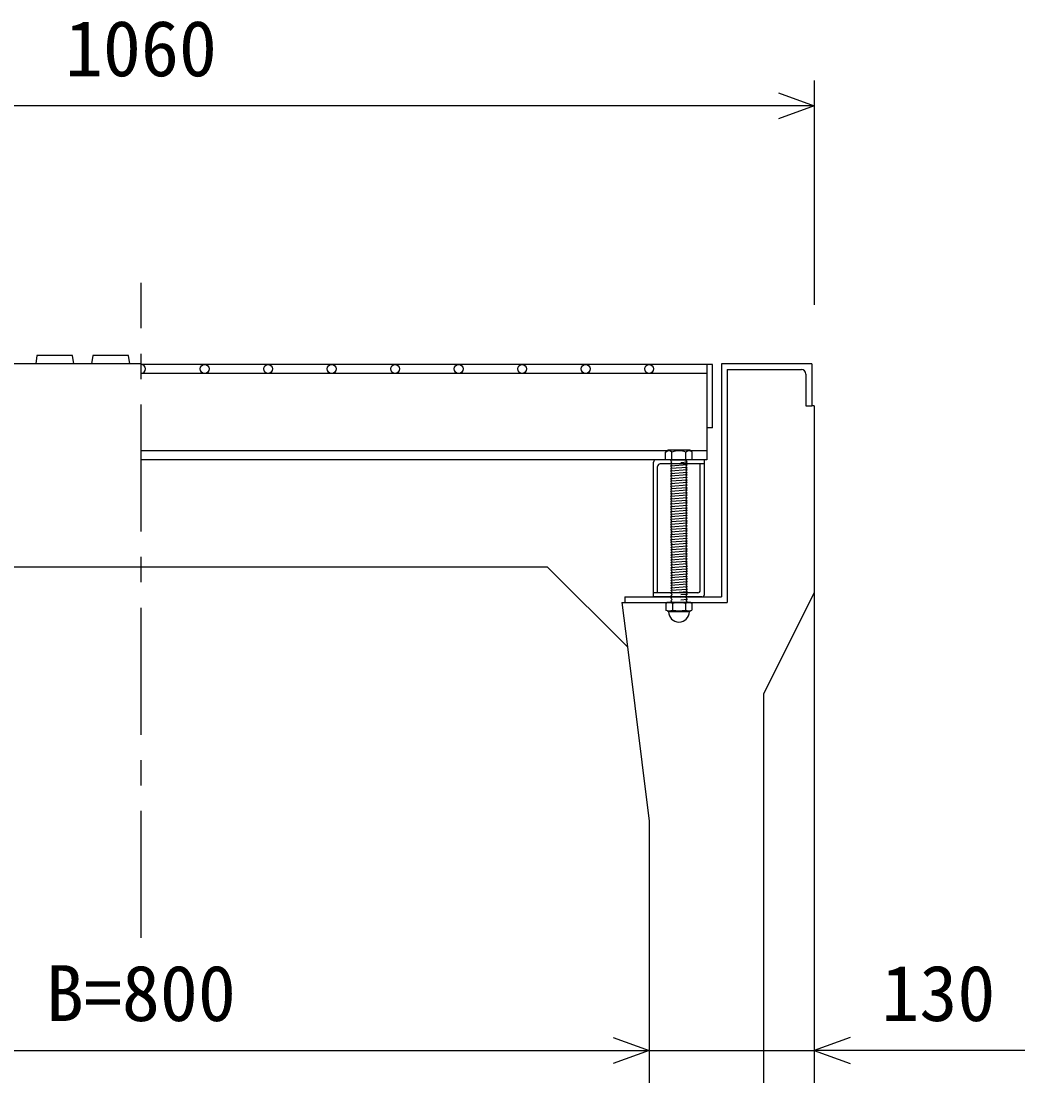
# Model space of a CAD drawing. Units: millimetres, scale not verified. Extents: x -16800 to 16800, y -5940 to 5940.
# Drawn here: x -11222 to -10432, y 2018 to 2848 of the extents above; entities that cross this region are included whole.
import ezdxf
from ezdxf.enums import TextEntityAlignment as Align

# ---------------------------------------------------------------- set-up
doc = ezdxf.new("R2010")
doc.units = ezdxf.units.MM
doc.header["$LTSCALE"] = 20
doc.linetypes.add('CHAIN1', pattern=[8, 5, -1, 1, -1])
doc.linetypes.add('DOTTED', pattern=[1.75, 0.25, -1.5])
for name, color, linetype, lineweight in [('0-0_DIM', 7, 'Continuous', 25), ('0-2_HATCH', 6, 'Continuous', 25), ('0-5_OUTLINE', 3, 'Continuous', 25)]:
    doc.layers.add(name, color=color, linetype=linetype, lineweight=lineweight)
doc.styles.add('ＭＳ ゴシック', font='')
doc.styles.get('ＭＳ ゴシック').set_extended_font_data('MS Gothic')

msp = doc.modelspace()

# ---------------------------------------------------------------- linework, layer by layer
at = {"layer": '0-0_DIM'}
for p, q in [((-10597.75, 2801.55), (-10597.75, 2624.8)), ((-10597.75, 2781.55), (-11657.75, 2781.55)), ((-11527.75, 2037.71), (-10727.75, 2037.71)), ((-10727.75, 2037.71), (-10597.75, 2037.71)), ((-10431.86, 2037.71), (-10597.75, 2037.71))]:
    msp.add_line(p, q, dxfattribs=at)
at = {"layer": '0-0_DIM', "linetype": 'CHAIN1'}
msp.add_line((-11127.75, 2126.33), (-11127.75, 2642.05), dxfattribs=at)
at = {"layer": '0-0_DIM'}
for points in [[(-10625.9, 2791.81), (-10597.71, 2781.55), (-10625.9, 2771.29)], [(-10755.94, 2047.97), (-10727.75, 2037.71), (-10755.94, 2027.45)], [(-10569.56, 2047.97), (-10597.75, 2037.71), (-10569.56, 2027.45)]]:
    msp.add_lwpolyline(points, dxfattribs=at)
at = {"layer": '0-2_HATCH'}
for p, q in [((-10677.75, 2577.84), (-11127.75, 2577.84)), ((-10682.25, 2577.84), (-10682.25, 2502.84)), ((-10677.75, 2527.84), (-10677.75, 2577.84)), ((-10670.75, 2578.34), (-10670.75, 2394.84)), ((-10682.25, 2570.84), (-11127.75, 2570.84)), ((-10666.25, 2573.84), (-10666.25, 2390.34)), ((-10666.25, 2573.84), (-10607.75, 2573.84)), ((-10604.25, 2570.34), (-10604.25, 2545.34)), ((-10604.25, 2545.34), (-10599.75, 2545.34)), ((-10677.75, 2527.84), (-10682.25, 2527.84)), ((-10713.43, 2509.84), (-11127.75, 2509.84)), ((-10712.75, 2510.34), (-10714.75, 2508.84)), ((-10714.75, 2502.84), (-10714.75, 2508.84)), ((-10714.43, 2509.11), (-10712.75, 2510.34)), ((-10695.75, 2510.34), (-10712.75, 2510.34)), ((-10709.75, 2502.84), (-10709.75, 2508.84)), ((-10698.75, 2502.84), (-10698.75, 2508.84)), ((-10694.08, 2509.11), (-10695.75, 2510.34)), ((-10682.25, 2509.84), (-10695.07, 2509.84)), ((-10693.75, 2502.84), (-10693.75, 2508.84)), ((-10682.25, 2502.84), (-11127.75, 2502.84)), ((-10724.25, 2394.84), (-10724.25, 2500.84)), ((-10684.25, 2502.84), (-10722.25, 2502.84)), ((-10693.75, 2502.84), (-10714.75, 2502.84)), ((-10710.75, 2502.84), (-10697.75, 2502.84)), ((-10710.75, 2501.84), (-10709.75, 2502.84)), ((-10709.75, 2500.84), (-10710.75, 2501.84)), ((-10710.75, 2499.84), (-10709.75, 2500.84)), ((-10709.75, 2498.84), (-10710.75, 2499.84)), ((-10698.75, 2501.84), (-10697.75, 2502.84)), ((-10697.75, 2500.84), (-10698.75, 2501.84)), ((-10684.25, 2396.84), (-10684.25, 2502.84)), ((-10721.05, 2398.04), (-10721.05, 2497.64)), ((-10684.25, 2499.64), (-10719.05, 2499.64)), ((-10710.75, 2497.84), (-10709.75, 2498.84)), ((-10697.75, 2498.84), (-10710.75, 2497.84)), ((-10709.75, 2496.84), (-10710.75, 2497.84)), ((-10710.75, 2495.84), (-10709.75, 2496.84)), ((-10697.75, 2496.84), (-10710.75, 2495.84)), ((-10709.75, 2494.84), (-10710.75, 2495.84)), ((-10710.75, 2493.84), (-10709.75, 2494.84)), ((-10697.75, 2494.84), (-10710.75, 2493.84)), ((-10709.75, 2492.84), (-10710.75, 2493.84)), ((-10710.75, 2491.84), (-10709.75, 2492.84)), ((-10697.75, 2492.84), (-10710.75, 2491.84)), ((-10709.75, 2490.84), (-10710.75, 2491.84)), ((-10698.75, 2497.84), (-10697.75, 2498.84)), ((-10697.75, 2496.84), (-10698.75, 2497.84)), ((-10698.75, 2495.84), (-10697.75, 2496.84)), ((-10697.75, 2494.84), (-10698.75, 2495.84)), ((-10698.75, 2493.84), (-10697.75, 2494.84)), ((-10697.75, 2492.84), (-10698.75, 2493.84)), ((-10687.45, 2400.04), (-10687.45, 2499.64)), ((-10697.75, 2490.84), (-10710.75, 2489.84)), ((-10710.75, 2489.84), (-10709.75, 2490.84)), ((-10697.75, 2488.84), (-10710.75, 2487.84)), ((-10709.75, 2486.84), (-10710.75, 2487.84)), ((-10697.75, 2486.84), (-10710.75, 2485.84)), ((-10710.75, 2485.84), (-10709.75, 2486.84)), ((-10709.75, 2484.84), (-10710.75, 2485.84)), ((-10697.75, 2484.84), (-10710.75, 2483.84)), ((-10710.75, 2483.84), (-10709.75, 2484.84)), ((-10709.75, 2482.84), (-10710.75, 2483.84)), ((-10698.75, 2489.84), (-10697.75, 2490.84)), ((-10697.75, 2488.84), (-10698.75, 2489.84)), ((-10698.75, 2487.84), (-10697.75, 2488.84)), ((-10697.75, 2486.84), (-10698.75, 2487.84)), ((-10698.75, 2485.84), (-10697.75, 2486.84)), ((-10698.75, 2485.84), (-10697.75, 2484.84)), ((-10698.75, 2483.84), (-10697.75, 2484.84)), ((-10698.75, 2483.84), (-10697.75, 2482.84)), ((-10697.75, 2482.84), (-10710.75, 2481.84)), ((-10710.75, 2481.84), (-10709.75, 2482.84)), ((-10709.75, 2480.84), (-10710.75, 2481.84)), ((-10697.75, 2480.84), (-10710.75, 2479.84)), ((-10710.75, 2479.84), (-10709.75, 2480.84)), ((-10709.75, 2478.84), (-10710.75, 2479.84)), ((-10697.75, 2478.84), (-10710.75, 2477.84)), ((-10710.75, 2477.84), (-10709.75, 2478.84)), ((-10709.75, 2476.84), (-10710.75, 2477.84)), ((-10697.75, 2476.84), (-10710.75, 2475.84)), ((-10710.75, 2475.84), (-10709.75, 2476.84)), ((-10709.75, 2474.84), (-10710.75, 2475.84)), ((-10698.75, 2481.84), (-10697.75, 2482.84)), ((-10698.75, 2481.84), (-10697.75, 2480.84)), ((-10698.75, 2479.84), (-10697.75, 2480.84)), ((-10698.75, 2479.84), (-10697.75, 2478.84)), ((-10698.75, 2477.84), (-10697.75, 2478.84)), ((-10698.75, 2477.84), (-10697.75, 2476.84)), ((-10698.75, 2475.84), (-10697.75, 2476.84)), ((-10698.75, 2475.84), (-10697.75, 2474.84)), ((-10697.75, 2474.84), (-10710.75, 2473.84)), ((-10710.75, 2473.84), (-10709.75, 2474.84)), ((-10709.75, 2472.84), (-10710.75, 2473.84)), ((-10697.75, 2472.84), (-10710.75, 2471.84)), ((-10710.75, 2471.84), (-10709.75, 2472.84)), ((-10709.75, 2470.84), (-10710.75, 2471.84)), ((-10697.75, 2470.84), (-10710.75, 2469.84)), ((-10710.75, 2469.84), (-10709.75, 2470.84)), ((-10709.75, 2468.84), (-10710.75, 2469.84)), ((-10697.75, 2468.84), (-10710.75, 2467.84)), ((-10710.75, 2467.84), (-10709.75, 2468.84)), ((-10709.75, 2466.84), (-10710.75, 2467.84)), ((-10697.75, 2466.84), (-10710.75, 2465.84)), ((-10710.75, 2465.84), (-10709.75, 2466.84)), ((-10698.75, 2473.84), (-10697.75, 2474.84)), ((-10698.75, 2473.84), (-10697.75, 2472.84)), ((-10698.75, 2471.84), (-10697.75, 2472.84)), ((-10698.75, 2471.84), (-10697.75, 2470.84)), ((-10698.75, 2469.84), (-10697.75, 2470.84)), ((-10698.75, 2469.84), (-10697.75, 2468.84)), ((-10698.75, 2467.84), (-10697.75, 2468.84)), ((-10698.75, 2467.84), (-10697.75, 2466.84)), ((-10698.75, 2465.84), (-10697.75, 2466.84)), ((-10709.75, 2464.84), (-10710.75, 2465.84)), ((-10697.75, 2464.84), (-10710.75, 2463.84)), ((-10710.75, 2463.84), (-10709.75, 2464.84)), ((-10709.75, 2462.84), (-10710.75, 2463.84)), ((-10697.75, 2462.84), (-10710.75, 2461.84)), ((-10710.75, 2461.84), (-10709.75, 2462.84)), ((-10709.75, 2460.84), (-10710.75, 2461.84)), ((-10697.75, 2460.84), (-10710.75, 2459.84)), ((-10710.75, 2459.84), (-10709.75, 2460.84)), ((-10709.75, 2458.84), (-10710.75, 2459.84)), ((-10697.75, 2458.84), (-10710.75, 2457.84)), ((-10710.75, 2457.84), (-10709.75, 2458.84)), ((-10698.75, 2465.84), (-10697.75, 2464.84)), ((-10698.75, 2463.84), (-10697.75, 2464.84)), ((-10698.75, 2463.84), (-10697.75, 2462.84)), ((-10698.75, 2461.84), (-10697.75, 2462.84)), ((-10698.75, 2461.84), (-10697.75, 2460.84)), ((-10698.75, 2459.84), (-10697.75, 2460.84)), ((-10698.75, 2459.84), (-10697.75, 2458.84)), ((-10698.75, 2457.84), (-10697.75, 2458.84)), ((-10709.75, 2456.84), (-10710.75, 2457.84)), ((-10697.74, 2456.83), (-10710.75, 2455.83)), ((-10710.75, 2455.83), (-10709.75, 2456.83)), ((-10709.75, 2454.83), (-10710.75, 2455.83)), ((-10697.74, 2454.83), (-10710.74, 2453.83)), ((-10710.74, 2453.83), (-10709.74, 2454.83)), ((-10709.74, 2452.83), (-10710.74, 2453.83)), ((-10697.74, 2452.83), (-10710.74, 2451.83)), ((-10710.74, 2451.83), (-10709.74, 2452.83)), ((-10709.74, 2450.83), (-10710.74, 2451.83)), ((-10697.74, 2450.83), (-10710.74, 2449.83)), ((-10710.74, 2449.83), (-10709.74, 2450.83)), ((-10698.75, 2457.84), (-10697.74, 2456.83)), ((-10698.74, 2455.83), (-10697.74, 2456.83)), ((-10698.74, 2455.83), (-10697.74, 2454.83)), ((-10698.74, 2453.83), (-10697.74, 2454.83)), ((-10698.74, 2453.83), (-10697.74, 2452.83)), ((-10698.74, 2451.83), (-10697.74, 2452.83)), ((-10698.74, 2451.83), (-10697.74, 2450.83)), ((-10698.74, 2449.83), (-10697.74, 2450.83)), ((-10709.74, 2448.83), (-10710.74, 2449.83)), ((-10697.74, 2448.83), (-10710.74, 2447.83)), ((-10710.74, 2447.83), (-10709.74, 2448.83)), ((-10709.74, 2446.83), (-10710.74, 2447.83)), ((-10697.74, 2444.83), (-10710.74, 2443.83)), ((-10710.74, 2443.83), (-10709.74, 2444.83)), ((-10709.74, 2442.83), (-10710.74, 2443.83)), ((-10697.74, 2442.83), (-10710.74, 2441.83)), ((-10710.74, 2441.83), (-10709.74, 2442.83)), ((-10709.74, 2440.83), (-10710.74, 2441.83)), ((-10697.73, 2446.82), (-10710.73, 2445.82)), ((-10710.73, 2445.82), (-10709.73, 2446.82)), ((-10709.73, 2444.82), (-10710.73, 2445.82)), ((-10698.74, 2449.83), (-10697.74, 2448.83)), ((-10698.74, 2447.83), (-10697.74, 2448.83)), ((-10698.74, 2447.83), (-10697.73, 2446.82)), ((-10698.74, 2443.83), (-10697.74, 2444.83)), ((-10698.74, 2443.83), (-10697.74, 2442.83)), ((-10698.74, 2441.83), (-10697.74, 2442.83)), ((-10698.74, 2441.83), (-10697.74, 2440.83)), ((-10698.73, 2445.82), (-10697.73, 2446.82)), ((-10698.73, 2445.82), (-10697.73, 2444.82)), ((-10697.74, 2440.83), (-10710.74, 2439.83)), ((-10710.74, 2439.83), (-10709.74, 2440.83)), ((-10709.74, 2438.83), (-10710.74, 2439.83)), ((-10697.74, 2438.83), (-10710.74, 2437.83)), ((-10710.74, 2437.83), (-10709.74, 2438.83)), ((-10709.74, 2436.83), (-10710.74, 2437.83)), ((-10697.73, 2436.83), (-10710.73, 2435.83)), ((-10710.73, 2435.83), (-10709.73, 2436.83)), ((-10709.73, 2434.83), (-10710.73, 2435.83)), ((-10697.73, 2434.82), (-10710.73, 2433.82)), ((-10710.73, 2433.82), (-10709.73, 2434.82)), ((-10709.73, 2432.82), (-10710.73, 2433.82)), ((-10698.74, 2439.83), (-10697.74, 2440.83)), ((-10698.74, 2439.83), (-10697.74, 2438.83)), ((-10698.74, 2437.83), (-10697.74, 2438.83)), ((-10698.74, 2437.83), (-10697.73, 2436.83)), ((-10698.73, 2435.83), (-10697.73, 2436.83)), ((-10698.73, 2435.83), (-10697.73, 2434.82)), ((-10698.73, 2433.82), (-10697.73, 2434.82)), ((-10698.73, 2433.82), (-10697.73, 2432.82)), ((-10697.73, 2432.82), (-10710.73, 2431.82)), ((-10710.73, 2431.82), (-10709.73, 2432.82)), ((-10709.73, 2430.82), (-10710.73, 2431.82)), ((-10697.73, 2430.82), (-10710.73, 2429.82)), ((-10710.73, 2429.82), (-10709.73, 2430.82)), ((-10709.73, 2428.82), (-10710.73, 2429.82)), ((-10697.72, 2428.82), (-10710.72, 2427.82)), ((-10710.72, 2427.82), (-10709.72, 2428.82)), ((-10709.72, 2426.82), (-10710.72, 2427.82)), ((-10697.72, 2426.82), (-10710.72, 2425.82)), ((-10710.72, 2425.82), (-10709.72, 2426.82)), ((-10709.72, 2424.82), (-10710.72, 2425.82)), ((-10698.73, 2431.82), (-10697.73, 2432.82)), ((-10698.73, 2431.82), (-10697.73, 2430.82)), ((-10698.73, 2429.82), (-10697.73, 2430.82)), ((-10698.73, 2429.82), (-10697.72, 2428.82)), ((-10698.72, 2427.82), (-10697.72, 2428.82)), ((-10698.72, 2427.82), (-10697.72, 2426.81)), ((-10698.72, 2425.81), (-10697.72, 2426.81)), ((-10698.72, 2425.81), (-10697.72, 2424.81)), ((-10697.72, 2424.81), (-10710.72, 2423.81)), ((-10710.72, 2423.81), (-10709.72, 2424.81)), ((-10709.72, 2422.81), (-10710.72, 2423.81)), ((-10697.72, 2422.81), (-10710.72, 2421.81)), ((-10710.72, 2421.81), (-10709.72, 2422.81)), ((-10709.72, 2420.81), (-10710.72, 2421.81)), ((-10697.71, 2420.81), (-10710.71, 2419.81)), ((-10710.71, 2419.81), (-10709.71, 2420.81)), ((-10709.71, 2418.81), (-10710.71, 2419.81)), ((-10697.71, 2418.81), (-10710.71, 2417.81)), ((-10710.71, 2417.81), (-10709.71, 2418.81)), ((-10709.71, 2416.81), (-10710.71, 2417.81)), ((-10697.71, 2416.81), (-10710.71, 2415.81)), ((-10710.71, 2415.81), (-10709.71, 2416.81)), ((-10698.72, 2423.81), (-10697.72, 2424.81)), ((-10698.72, 2423.81), (-10697.72, 2422.81)), ((-10698.72, 2421.81), (-10697.72, 2422.81)), ((-10698.72, 2421.81), (-10697.71, 2420.81)), ((-10698.71, 2419.81), (-10697.71, 2420.81)), ((-10698.71, 2419.81), (-10697.71, 2418.81)), ((-10698.71, 2417.81), (-10697.71, 2418.81)), ((-10698.71, 2417.81), (-10697.71, 2416.8)), ((-10698.71, 2415.8), (-10697.71, 2416.8)), ((-10709.71, 2414.81), (-10710.71, 2415.81)), ((-10697.71, 2414.8), (-10710.71, 2413.8)), ((-10710.71, 2413.8), (-10709.71, 2414.8)), ((-10709.71, 2412.8), (-10710.71, 2413.8)), ((-10697.7, 2412.8), (-10710.7, 2411.8)), ((-10710.7, 2411.8), (-10709.7, 2412.8)), ((-10709.7, 2410.8), (-10710.7, 2411.8)), ((-10697.7, 2410.8), (-10710.7, 2409.8)), ((-10710.7, 2409.8), (-10709.7, 2410.8)), ((-10709.7, 2408.8), (-10710.7, 2409.8)), ((-10697.7, 2408.8), (-10710.7, 2407.8)), ((-10710.7, 2407.8), (-10709.7, 2408.8)), ((-10698.71, 2415.8), (-10697.71, 2414.8)), ((-10698.71, 2413.8), (-10697.71, 2414.8)), ((-10698.71, 2413.8), (-10697.7, 2412.8)), ((-10698.7, 2411.8), (-10697.7, 2412.8)), ((-10698.7, 2411.8), (-10697.7, 2410.8)), ((-10698.7, 2409.8), (-10697.7, 2410.8)), ((-10698.7, 2409.8), (-10697.7, 2408.8)), ((-10698.7, 2407.8), (-10697.7, 2408.8)), ((-10709.7, 2406.8), (-10710.7, 2407.8)), ((-10710.7, 2405.8), (-10709.7, 2406.8)), ((-10697.7, 2406.79), (-10710.7, 2405.79)), ((-10709.7, 2404.8), (-10710.7, 2405.79)), ((-10697.69, 2404.79), (-10710.69, 2403.79)), ((-10710.69, 2403.79), (-10709.69, 2404.79)), ((-10709.69, 2402.79), (-10710.69, 2403.79)), ((-10697.69, 2402.79), (-10710.69, 2401.79)), ((-10710.69, 2401.79), (-10709.69, 2402.79)), ((-10709.69, 2400.79), (-10710.69, 2401.79)), ((-10697.69, 2400.79), (-10710.69, 2399.79)), ((-10710.69, 2399.79), (-10709.69, 2400.79)), ((-10698.7, 2407.8), (-10697.7, 2406.79)), ((-10698.7, 2405.79), (-10697.7, 2406.79)), ((-10698.7, 2405.79), (-10697.69, 2404.79)), ((-10698.69, 2403.79), (-10697.69, 2404.79)), ((-10698.69, 2403.79), (-10697.69, 2402.79)), ((-10698.69, 2401.79), (-10697.69, 2402.79)), ((-10698.69, 2401.79), (-10697.69, 2400.79)), ((-10698.69, 2399.79), (-10697.69, 2400.79)), ((-10746.75, 2394.84), (-10746.75, 2390.34)), ((-10746.75, 2394.84), (-10670.75, 2394.84)), ((-10689.45, 2398.04), (-10724.25, 2398.04)), ((-10686.25, 2394.84), (-10724.25, 2394.84)), ((-10709.69, 2398.79), (-10710.69, 2399.79)), ((-10697.69, 2398.79), (-10710.69, 2397.79)), ((-10710.69, 2397.79), (-10709.69, 2398.79)), ((-10709.69, 2396.79), (-10710.69, 2397.79)), ((-10710.68, 2395.79), (-10709.68, 2396.79)), ((-10709.68, 2394.78), (-10710.68, 2395.78)), ((-10710.68, 2393.78), (-10709.68, 2394.78)), ((-10709.68, 2392.78), (-10710.68, 2393.78)), ((-10710.68, 2391.78), (-10709.68, 2392.78)), ((-10698.69, 2399.79), (-10697.69, 2398.79)), ((-10698.69, 2397.79), (-10697.69, 2398.79)), ((-10698.69, 2397.79), (-10697.68, 2396.78)), ((-10698.68, 2395.78), (-10697.68, 2396.78)), ((-10698.68, 2395.78), (-10697.68, 2394.78)), ((-10698.68, 2393.78), (-10697.68, 2394.78)), ((-10698.68, 2393.78), (-10697.68, 2392.78)), ((-10698.68, 2391.78), (-10697.68, 2392.78)), ((-10749.12, 2390.34), (-10744.89, 2355.48)), ((-10749.12, 2390.34), (-10666.25, 2390.34)), ((-10713.59, 2390.34), (-10714.46, 2389.69)), ((-10714.46, 2389.69), (-10714.46, 2384.51)), ((-10712.77, 2383.53), (-10714.46, 2384.51)), ((-10694.91, 2390.34), (-10713.59, 2390.34)), ((-10712.77, 2383.21), (-10712.77, 2383.53)), ((-10695.74, 2383.53), (-10712.77, 2383.53)), ((-10709.68, 2390.78), (-10710.68, 2391.78)), ((-10710.12, 2390.34), (-10709.68, 2390.78)), ((-10709.35, 2389.69), (-10709.35, 2384.51)), ((-10699.15, 2389.69), (-10699.15, 2384.51)), ((-10698.68, 2391.78), (-10697.68, 2390.78)), ((-10698.12, 2390.34), (-10697.68, 2390.78)), ((-10695.74, 2383.53), (-10694.05, 2384.51)), ((-10695.74, 2383.21), (-10695.74, 2383.53)), ((-10694.91, 2390.34), (-10694.05, 2389.69)), ((-10694.05, 2389.69), (-10694.05, 2384.51)), ((-10695.74, 2383.21), (-10712.77, 2383.21))]:
    msp.add_line(p, q, dxfattribs=at)
at = {"layer": '0-2_HATCH', "linetype": 'DOTTED'}
for p, q in [((-10697.75, 2502.84), (-10710.75, 2501.84)), ((-10697.75, 2500.84), (-10710.75, 2499.84)), ((-10697.68, 2396.78), (-10710.68, 2395.78)), ((-10697.68, 2394.78), (-10710.68, 2393.78)), ((-10697.68, 2392.78), (-10710.68, 2391.78)), ((-10710.12, 2390.34), (-10698.12, 2390.34)), ((-10697.68, 2390.78), (-10703.41, 2390.34))]:
    msp.add_line(p, q, dxfattribs=at)
at = {"layer": '0-2_HATCH'}
for points in [[(-11180.75, 2578.34), (-11181.75, 2584.84), (-11209.75, 2584.84), (-11210.75, 2578.34)], [(-11136.75, 2578.34), (-11137.75, 2584.84), (-11165.75, 2584.84), (-11166.75, 2578.34)], [(-10697.75, 2498.84), (-10698.75, 2499.84), (-10697.75, 2500.84)], [(-10697.75, 2490.84), (-10698.75, 2491.84), (-10697.75, 2492.84)], [(-10710.75, 2487.84), (-10709.75, 2488.84), (-10710.75, 2489.84)]]:
    msp.add_lwpolyline(points, dxfattribs=at)
for centre in [(-11077.75, 2574.34), (-11027.75, 2574.34), (-10977.75, 2574.34), (-10927.75, 2574.34), (-10877.75, 2574.34), (-10827.75, 2574.34), (-10777.75, 2574.34), (-10727.75, 2574.34)]:
    msp.add_circle(centre, 3.5, dxfattribs=at)
for centre, radius, start, end in [((-11127.75, 2574.34), 3.5, 270, 90), ((-10607.75, 2570.34), 3.5, 0, 90), ((-10712.25, 2506.21), 3.62, 46.39563, 133.60437), ((-10704.25, 2494.21), 15.62, 69.39075, 110.60925), ((-10696.25, 2506.21), 3.62, 46.39563, 133.60437), ((-10722.25, 2500.84), 2, 90, 180), ((-10719.05, 2497.64), 2, 90, 180), ((-10689.45, 2400.04), 2, 270, 0), ((-10686.25, 2396.84), 2, 270, 0), ((-10711.91, 2384.99), 5.35, 61.49832, 118.50684), ((-10711.91, 2389.2), 5.35, 241.49843, 298.50089), ((-10704.25, 2369.92), 20.42, 75.52621, 104.47362), ((-10704.25, 2404.27), 20.42, 255.52638, 284.47374), ((-10696.6, 2384.99), 5.35, 61.49231, 118.50169), ((-10696.6, 2389.2), 5.35, 241.49989, 298.5), ((-10704.25, 2383.21), 8.19, 180, 359.99995)]:
    msp.add_arc(centre, radius, start, end, dxfattribs=at)
at = {"layer": '0-5_OUTLINE'}
for p, q in [((-11127.75, 2578.34), (-11655.75, 2578.34)), ((-10599.75, 2578.34), (-10670.75, 2578.34)), ((-10599.75, 2578.34), (-10599.75, 2545.34)), ((-10597.75, 2545.34), (-10599.75, 2545.34)), ((-10597.75, 2545.34), (-10597.75, 1568.34)), ((-10597.75, 2398.34), (-10637.75, 2318.34)), ((-10744.89, 2355.48), (-10727.75, 2218.34)), ((-10637.75, 2318.34), (-10637.75, 1568.34)), ((-10727.75, 2218.34), (-10727.75, 1568.34))]:
    msp.add_line(p, q, dxfattribs=at)
msp.add_lwpolyline([(-10744.89, 2355.48), (-10807.75, 2418.34), (-11447.75, 2418.34)], dxfattribs=at)

# ---------------------------------------------------------------- texts
at = {"layer": '0-0_DIM', "style": 'ＭＳ ゴシック'}
for s, p in [('1060', (-11187.75, 2791.55)), ('B=800', (-11202.75, 2047.71)), ('130', (-10544.91, 2047.71))]:
    msp.add_text(s, height=43.99, dxfattribs=at).set_placement(p, align=Align.BOTTOM_LEFT)

doc.saveas('drawing.dxf')
